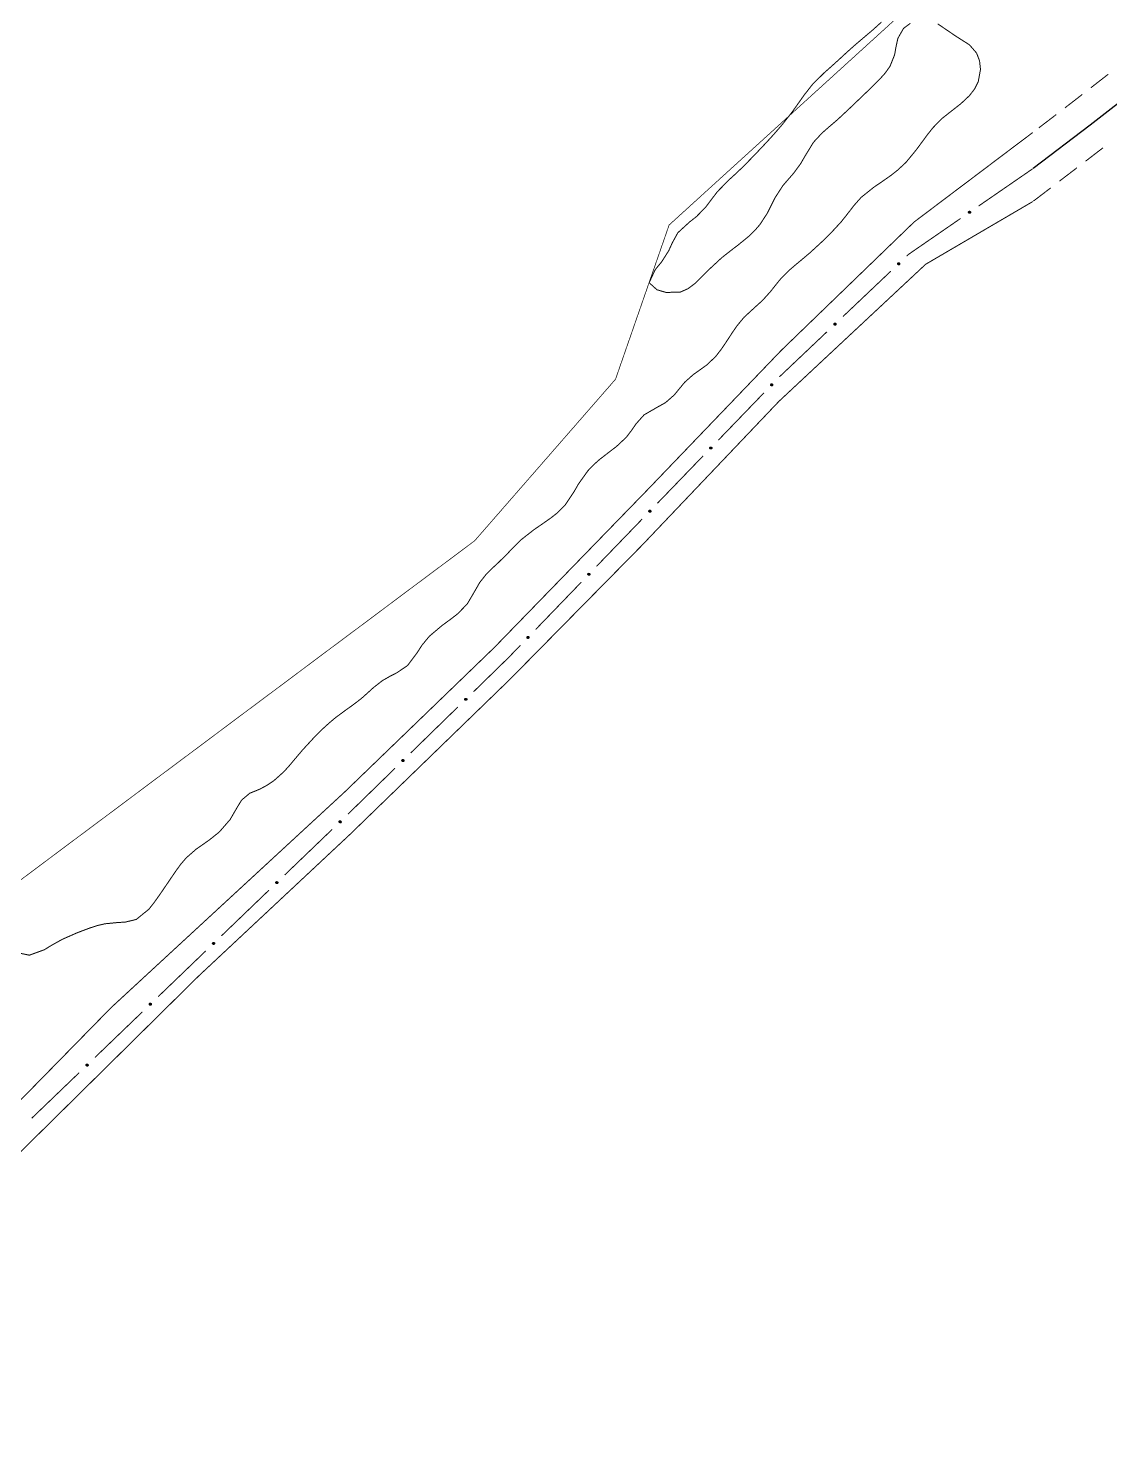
# Model space of a CAD drawing. Extents: x 204256 to 207861, y 4845615 to 4848347.
# Drawn here: x 204453.7 to 204650.9, y 4845878 to 4846133.5 of the extents above; entities that cross this region are included whole.
import ezdxf

# ---------------------------------------------------------------- set-up
doc = ezdxf.new("R2010")
doc.units = 0
doc.header["$LTSCALE"] = 1.5
doc.header["$MEASUREMENT"] = 0
doc.linetypes.add('PHANTOMX2', pattern=[5, 2.5, -0.5, 0.5, -0.5, 0.5, -0.5])
doc.linetypes.add('TRACO_25', pattern=[8, 3, -1, 1, -1, 1, -1])
for name, color, linetype in [('HD-CURSO-PERENE', 170, 'CONTINUOUS'), ('LM-LIM-SETOR-FISCAL', 7, 'CONTINUOUS'), ('SV-EIXO-ROD-ESTR', 7, 'CONTINUOUS'), ('SV-EIXO-RUA-N-PAV', 6, 'CONTINUOUS'), ('SV-RUA-NAO-PAV-S-GUIA-C-GUIA', 7, 'PHANTOMX2'), ('SV-VIAS-EM-CONSTR', 7, 'CONTINUOUS')]:
    doc.layers.add(name, color=color, linetype=linetype)
doc.linetypes.add('Limite', pattern='A,20,-3,[130,ltypeshp.shx,S=6.35,R=0,X=0,Y=0],-3,20', length=46)

msp = doc.modelspace()

# ---------------------------------------------------------------- linework, layer by layer
at = {"layer": 'HD-CURSO-PERENE', "const_width": 0.18}
for points in [[(204451.97, 4845964.76), (204453.91, 4845964.37), (204456.63, 4845965.36), (204457.99, 4845966.19), (204459.89, 4845967.25), (204462.61, 4845968.45), (204464.83, 4845969.29), (204466.25, 4845969.76), (204467.73, 4845970.1), (204469.89, 4845970.31), (204471.42, 4845970.41), (204473.38, 4845970.88), (204475.68, 4845972.73), (204476.65, 4845973.96), (204477.84, 4845975.64), (204479.51, 4845978.1), (204480.64, 4845979.76), (204481.53, 4845980.98), (204482.51, 4845982.12), (204484.3, 4845983.69), (204485.53, 4845984.55), (204486.76, 4845985.41), (204488.54, 4845986.84), (204490.51, 4845989.11), (204491.79, 4845991.32), (204492.6, 4845992.65), (204494.08, 4845993.9), (204495.9, 4845994.64), (204497.23, 4845995.35), (204498.48, 4845996.19), (204500.32, 4845997.84), (204501.32, 4845998.95), (204502.29, 4846000.11), (204503.73, 4846001.81), (204505.76, 4846004.02), (204507.45, 4846005.7), (204508.56, 4846006.71), (204509.71, 4846007.68), (204511.56, 4846009.05), (204512.78, 4846009.92), (204514.41, 4846011.16), (204515.53, 4846012.16), (204516.64, 4846013.17), (204518.29, 4846014.46), (204519.61, 4846015.21), (204520.96, 4846015.91), (204522.86, 4846017.2), (204524.64, 4846019.58), (204525.46, 4846020.87), (204526.84, 4846022.55), (204529.14, 4846024.49), (204530.79, 4846025.7), (204531.99, 4846026.63), (204533.74, 4846028.43), (204535.26, 4846031.02), (204536, 4846032.32), (204537.24, 4846033.9), (204538.31, 4846034.95), (204539.42, 4846035.97), (204541.1, 4846037.64), (204542.13, 4846038.73), (204543.55, 4846040.13), (204545.9, 4846041.97), (204547.15, 4846042.83), (204548.83, 4846044), (204550.03, 4846044.93), (204551.61, 4846046.5), (204553.26, 4846048.99), (204554.01, 4846050.3), (204555.72, 4846052.7), (204556.75, 4846053.79), (204557.88, 4846054.79), (204559.69, 4846056.19), (204560.89, 4846057.1), (204562.77, 4846058.86), (204563.68, 4846060.07), (204564.55, 4846061.32), (204565.97, 4846062.91), (204568.56, 4846064.41), (204569.88, 4846065.14), (204571.46, 4846066.53), (204572.42, 4846067.69), (204573.38, 4846068.86), (204574.96, 4846070.27), (204576.19, 4846071.14), (204577.41, 4846072.02), (204579, 4846073.53), (204579.93, 4846074.71), (204580.79, 4846075.96), (204582.08, 4846077.94), (204582.93, 4846079.17), (204584.21, 4846080.72), (204586.42, 4846082.75), (204587.53, 4846083.75), (204588.98, 4846085.35), (204589.92, 4846086.53), (204590.86, 4846087.7), (204592.31, 4846089.18), (204593.45, 4846090.16), (204594.61, 4846091.12), (204596.23, 4846092.49), (204598.44, 4846094.52), (204599.9, 4846095.94), (204601.94, 4846098.15), (204603.32, 4846099.9), (204604.24, 4846101.1), (204605.57, 4846102.6), (204607.9, 4846104.46), (204609.16, 4846105.31), (204611.01, 4846106.61), (204612.19, 4846107.54), (204613.71, 4846108.95), (204615.61, 4846111.26), (204616.5, 4846112.47), (204617.71, 4846114.12), (204618.65, 4846115.29), (204620.16, 4846116.86), (204622.5, 4846118.71), (204623.69, 4846119.63), (204625.28, 4846121.12), (204626.21, 4846122.32), (204626.9, 4846123.67), (204627.31, 4846125.92), (204627.14, 4846127.48), (204626.6, 4846128.9), (204625.3, 4846130.4), (204622.73, 4846132.04), (204620.78, 4846133.37), (204619.52, 4846134.23)], [(204614.54, 4846134.34), (204613.28, 4846133.41), (204612.25, 4846131.59), (204611.92, 4846130.11), (204611.65, 4846128.59), (204610.81, 4846126.49), (204609.94, 4846125.26), (204608.92, 4846124.12), (204607.24, 4846122.45), (204605.08, 4846120.38), (204603.46, 4846118.83), (204601.27, 4846116.78), (204599.54, 4846115.3), (204598.41, 4846114.3), (204596.86, 4846112.63), (204595.3, 4846110.08), (204594.55, 4846108.77), (204593.24, 4846106.98), (204592.25, 4846105.85), (204591.27, 4846104.71), (204589.84, 4846102.49), (204589.17, 4846101.14), (204588.5, 4846099.79), (204587.11, 4846097.64), (204586.12, 4846096.5), (204585.03, 4846095.45), (204583.03, 4846093.82), (204581.83, 4846092.91), (204580.13, 4846091.57), (204577.94, 4846089.54), (204576.88, 4846088.47), (204575.21, 4846086.84), (204574.01, 4846085.94), (204572.62, 4846085.32), (204570.01, 4846085.24), (204568.33, 4846085.73), (204566.9, 4846087.02), (204568.01, 4846089.41), (204569.15, 4846090.78), (204570.48, 4846092.87), (204571.1, 4846094.25), (204572.13, 4846096.13), (204574.3, 4846098.12), (204575.52, 4846099.07), (204577.18, 4846100.77), (204578.08, 4846101.97), (204579.33, 4846103.61), (204581.43, 4846105.75), (204582.54, 4846106.76), (204584.12, 4846108.26), (204586.21, 4846110.41), (204587.69, 4846111.97), (204588.71, 4846113.07), (204589.72, 4846114.18), (204591.15, 4846115.84), (204593.01, 4846118.2), (204594.29, 4846120.01), (204595.16, 4846121.24), (204596.67, 4846123.17), (204598.79, 4846125.28), (204599.92, 4846126.28), (204601.6, 4846127.8), (204602.7, 4846128.82), (204604.29, 4846130.25), (204606.57, 4846132.19), (204607.72, 4846133.16), (204609.25, 4846134.55)]]:
    msp.add_lwpolyline(points, dxfattribs=at)
at = {"layer": 'LM-LIM-SETOR-FISCAL', "linetype": 'Limite', "ltscale": 0.1, "const_width": 0.13, "flags": 128}
msp.add_lwpolyline([(204255.91, 4845774.54), (204446.84, 4845974), (204535.1, 4846039.96), (204560.77, 4846069.41), (204570.54, 4846097.54), (204632.4, 4846153.82), (204654.94, 4846153.05), (205078.23, 4846433.21), (204983.84, 4846565.04), (204273.38, 4846554.21), (204347.03, 4846594.12), (204378.32, 4846626.2), (204398.13, 4846660.67), (204526.98, 4846971.03), (204438.64, 4847114.19), (204402.08, 4847237.98), (204373.18, 4847447.79), (204373.2, 4847552.6), (204365.79, 4847552.5), (205446.22, 4847576.17), (205460.3, 4847496.97), (205556.14, 4847515.7), (205660.88, 4847539.89), (205654.63, 4847591.47), (205807.66, 4847598.84), (205876.3, 4847605.11), (205880.92, 4847594.37), (205947.96, 4847607.22), (205959.47, 4847609.16), (205968.56, 4847603.73), (205972.79, 4847599.34), (206017.95, 4847599.66), (206211.07, 4847610.99), (206253.35, 4847609.47), (206274.49, 4847604.21), (206283.85, 4847619.28), (206186.17, 4847750.07), (206524.96, 4848001.52), (206519.68, 4848013.26), (206960.49, 4848346.74), (206966.87, 4848336.83), (206987.16, 4848307.84), (207005.71, 4848281.99), (207017.4, 4848267.11), (206974.73, 4848235.13), (206955.48, 4848219.86), (206950.26, 4848216.07), (206955.58, 4848209.27), (206959.42, 4848202.77), (206982.67, 4848172.12), (206995.35, 4848155.22), (207005.92, 4848142.54), (207020.41, 4848120.82), (207031.95, 4848105.77), (207060.87, 4848065.4), (207066.5, 4848058.01), (207069.11, 4848053.33), (207069.26, 4848049.8), (207069.37, 4848045.04), (207075.04, 4848034.33), (207087.01, 4848019.05), (207090.77, 4848014.03), (207100.06, 4848001.48), (207111.59, 4847986.15), (207126.09, 4847965.9), (207130.37, 4847960.22), (207134.22, 4847955.66), (207145.03, 4847940.16), (207159.13, 4847921.36), (207169.47, 4847906.92), (207186.34, 4847883.83), (207193.03, 4847885.67), (207202.51, 4847892.47), (207242.67, 4847921.29), (207248.23, 4847915.4), (207260.72, 4847896.98), (207285.87, 4847860.83), (207310.76, 4847826.26), (207315.6, 4847819.35), (207328.91, 4847799.72), (207333.8, 4847793.43), (207340.01, 4847785.42), (207350.49, 4847771.92), (207365.1, 4847750.55), (207367.63, 4847745.51), (207368.81, 4847743.14), (207390.62, 4847713.26), (207400.06, 4847698.96), (207410.24, 4847685.38), (207427.79, 4847661.69), (207431.06, 4847656.73), (207440.44, 4847642.51), (207457.67, 4847619.01), (207463.75, 4847610.71), (207498.88, 4847562.81), (207506.17, 4847553.18), (207511.91, 4847545.61), (207531.85, 4847519.47), (207540.14, 4847507.78), (207556.36, 4847486.66), (207571.87, 4847465.34), (207564.83, 4847458.43), (207551.89, 4847445.71), (207534.74, 4847428.33), (207518.94, 4847409.14), (207499.11, 4847384.81), (207498.17, 4847383.65), (207496.47, 4847381.56), (207486.15, 4847368.88), (207482.26, 4847364.11), (207477.47, 4847358.01), (207465.6, 4847339.64), (207465.56, 4847339.57), (207453.37, 4847317.61), (207438.93, 4847286.56), (207430.8, 4847269.09), (207410.93, 4847225.64), (207406.21, 4847217.15), (207396.71, 4847200.13), (207391.02, 4847192.25), (207379.11, 4847175.75), (207360.52, 4847152.72), (207355.52, 4847146.52), (207336.47, 4847121.03), (207323.47, 4847103.64), (207318.06, 4847094.89), (207310.15, 4847082.08), (207305.19, 4847073.38), (207304.65, 4847072.43), (207303.79, 4847070.78), (207287.7, 4847039.93), (207271.61, 4847010.96), (207261.28, 4846991.91), (207237.73, 4846950.07), (207236, 4846947.01), (207246.02, 4846928.73), (207251.02, 4846918.92), (207261.83, 4846899.5), (207265.63, 4846893.3), (207284.85, 4846863.07), (207289.66, 4846855.66), (207307.47, 4846827.84), (207314.88, 4846816.63), (207320.06, 4846808.15), (207332.53, 4846791.25), (207339.11, 4846782.58), (207345.12, 4846773.87), (207348.76, 4846768.8), (207357.76, 4846756.36), (207363.08, 4846749.04), (207366.95, 4846743.73), (207375.37, 4846734.54), (207383.22, 4846728.41), (207384.7, 4846727.73), (207392.17, 4846724.3), (207394.9, 4846723.05), (207402.49, 4846720.73), (207417.51, 4846716.14), (207437.03, 4846709.56), (207455.89, 4846703.64), (207460.62, 4846701.8), (207464.4, 4846700.29), (207467.39, 4846699.09), (207481.11, 4846693.55), (207488.13, 4846690.92), (207492.95, 4846689.16), (207510.17, 4846679.84), (207529.47, 4846668.22), (207543.72, 4846659.45), (207561.49, 4846646.95), (207570.84, 4846639.98), (207577.05, 4846635.29), (207586.86, 4846628.1), (207606.11, 4846612.63), (207623.66, 4846599.69), (207639.45, 4846588.94), (207662.08, 4846572.67), (207671.27, 4846565.58), (207685.28, 4846561.61), (207697.24, 4846558.13), (207709.78, 4846554.65), (207731.23, 4846549.14), (207735.6, 4846547.91), (207745.02, 4846545.25), (207762.81, 4846541.24), (207775.65, 4846538.39), (207787.75, 4846535.54), (207783.77, 4846513.63), (207781.5, 4846502.37), (207779.56, 4846492.81), (207778.5, 4846480), (207783.13, 4846476.08), (207788.36, 4846474.34), (207788.71, 4846474.22), (207798.97, 4846471.45), (207842.08, 4846460.36), (207844.37, 4846459.93), (207847.21, 4846459.39), (207851.95, 4846457.87), (207854.6, 4846457.02), (207858.96, 4846455.96), (207860.74, 4846451.34), (207859.67, 4846437.09), (207856.83, 4846420), (207854.33, 4846403.63), (207846.53, 4846396.15), (207836.81, 4846356.4), (207833.21, 4846341.98), (207827.16, 4846317.88), (207806.6, 4846238.03), (207795.3, 4846194.29), (207792.57, 4846183.36), (207787.76, 4846165.39), (207754.01, 4846025.3), (207739.36, 4845961), (207739.21, 4845960.34), (207737.77, 4845953.31), (207733.28, 4845938.2), (207726.95, 4845910.14), (207723, 4845891.36), (207741.21, 4845886.65), (207760.55, 4845879.79), (207773.24, 4845875.33), (207781.18, 4845873.09), (207785.9, 4845871.77), (207797.77, 4845868.36), (207799.24, 4845867.93), (207814.84, 4845863.98), (207831.48, 4845857.74), (207850.72, 4845850.88), (207842.01, 4845830.09), (207833.57, 4845800.72), (207825.14, 4845777.91), (207814.83, 4845746.81), (207813.3, 4845742.3), (207812.54, 4845740.05), (207809.34, 4845729.53), (207804.2, 4845714.63), (207791.7, 4845677.75), (207783.5, 4845679.57), (207766.81, 4845685.02), (207754.43, 4845688.82), (207739.64, 4845691.3), (207722.13, 4845693.94), (207717.1, 4845694.68), (207690.08, 4845700.62), (207680.08, 4845702.89), (207670.03, 4845704.98), (207667.81, 4845700.16), (207660.99, 4845676.98), (207660.54, 4845673.8), (207657.39, 4845659.57), (207656.59, 4845656.53), (207655.95, 4845653.98), (207650.56, 4845639.59), (207647.27, 4845633.02), (207644.17, 4845622.85), (207641.37, 4845615.1), (207618.1, 4845615.4), (207601.33, 4845615.86), (207592.93, 4845615.82), (207543.69, 4845617.43), (207493.78, 4845618.83), (207471.28, 4845620.61), (207442.67, 4845621.38), (207409.05, 4845621.45), (207395.8, 4845621.64), (207345.61, 4845622.76), (207297.34, 4845623.66), (207294.87, 4845656.58), (207289.29, 4845728.51), (207262.54, 4845726.7), (207256.04, 4845726.92), (207223.17, 4845727.38), (207195.16, 4845729.67), (207135.61, 4845730.44), (207094.04, 4845731.93), (207071.52, 4845732.83), (207036.85, 4845734.18), (207004.87, 4845734.18), (206995.29, 4845734.45), (206955.41, 4845735.22), (205304.22, 4845806.54), (205065.89, 4845798.29), (204762.24, 4845774.02), (204255.91, 4845774.54)], close=True, dxfattribs=at)
at = {"layer": 'SV-EIXO-ROD-ESTR', "linetype": 'Continuous'}
msp.add_lwpolyline([(204636.94, 4846107.88), (204647.28, 4846115.81), (204664.74, 4846129.39), (204689.28, 4846146.97), (204735.22, 4846177.47), (204777.75, 4846206.76), (204795.84, 4846218.57), (204815.94, 4846231.7), (204861.82, 4846260.15), (204902.28, 4846287.38), (204953.84, 4846319.24), (204979.81, 4846336.48), (205013.49, 4846359.95), (205054.62, 4846386.89)], dxfattribs=at)
at = {"layer": 'SV-EIXO-RUA-N-PAV', "const_width": 0.18}
for points in [[(204636.84, 4846107.81), (204626.96, 4846101)], [(204623.67, 4846098.73), (204614.61, 4846092.48)], [(204614.21, 4846092.2), (204613.84, 4846091.85)], [(204614.61, 4846092.48), (204614.21, 4846092.2)], [(204610.94, 4846089.1), (204602.23, 4846080.84)], [(204599.33, 4846078.08), (204590.63, 4846069.83)], [(204587.85, 4846066.95), (204579.52, 4846058.31)], [(204576.74, 4846055.43), (204568.41, 4846046.79)], [(204565.63, 4846043.91), (204557.3, 4846035.28)], [(204554.53, 4846032.4), (204546.2, 4846023.76)], [(204543.42, 4846020.88), (204541.34, 4846018.72)], [(204541.25, 4846018.63), (204534.9, 4846012.43)], [(204541.34, 4846018.72), (204541.25, 4846018.63)], [(204532.03, 4846009.64), (204523.44, 4846001.26)], [(204520.58, 4845998.47), (204511.99, 4845990.09)], [(204509.11, 4845987.31), (204500.46, 4845979)], [(204497.58, 4845976.22), (204488.93, 4845967.9)], [(204486.05, 4845965.13), (204477.4, 4845956.81)], [(204474.52, 4845954.04), (204465.87, 4845945.72)], [(204462.99, 4845942.94), (204454.34, 4845934.63)]]:
    msp.add_lwpolyline(points, dxfattribs=at)
at = {"layer": 'SV-EIXO-RUA-N-PAV'}
for points in [[(204625.5, 4846099.85), (204625.49, 4846099.8), (204625.47, 4846099.76), (204625.45, 4846099.73), (204625.42, 4846099.71), (204625.39, 4846099.7), (204625.36, 4846099.69), (204625.31, 4846099.68), (204625.27, 4846099.69), (204625.23, 4846099.71), (204625.2, 4846099.73), (204625.17, 4846099.76), (204625.16, 4846099.79), (204625.15, 4846099.83), (204625.14, 4846099.87), (204625.15, 4846099.92), (204625.17, 4846099.95), (204625.19, 4846099.98), (204625.22, 4846100), (204625.25, 4846100.02), (204625.29, 4846100.03), (204625.33, 4846100.04), (204625.38, 4846100.03), (204625.41, 4846100.01), (204625.44, 4846099.99), (204625.46, 4846099.96), (204625.48, 4846099.93), (204625.49, 4846099.89), (204625.5, 4846099.85)], [(204612.57, 4846090.49), (204612.57, 4846090.44), (204612.56, 4846090.4), (204612.54, 4846090.37), (204612.52, 4846090.35), (204612.49, 4846090.32), (204612.46, 4846090.31), (204612.42, 4846090.3), (204612.37, 4846090.3), (204612.32, 4846090.31), (204612.29, 4846090.33), (204612.27, 4846090.35), (204612.24, 4846090.38), (204612.23, 4846090.41), (204612.22, 4846090.45), (204612.22, 4846090.5), (204612.23, 4846090.54), (204612.25, 4846090.57), (204612.27, 4846090.6), (204612.3, 4846090.62), (204612.33, 4846090.64), (204612.38, 4846090.65), (204612.42, 4846090.65), (204612.46, 4846090.64), (204612.5, 4846090.62), (204612.52, 4846090.59), (204612.54, 4846090.57), (204612.56, 4846090.53), (204612.57, 4846090.49)], [(204600.96, 4846079.48), (204600.96, 4846079.43), (204600.95, 4846079.39), (204600.93, 4846079.36), (204600.91, 4846079.33), (204600.88, 4846079.31), (204600.85, 4846079.29), (204600.81, 4846079.28), (204600.76, 4846079.28), (204600.72, 4846079.3), (204600.68, 4846079.32), (204600.66, 4846079.34), (204600.64, 4846079.37), (204600.62, 4846079.4), (204600.61, 4846079.44), (204600.61, 4846079.49), (204600.62, 4846079.53), (204600.64, 4846079.56), (204600.67, 4846079.59), (204600.69, 4846079.61), (204600.73, 4846079.63), (204600.77, 4846079.64), (204600.82, 4846079.63), (204600.86, 4846079.62), (204600.89, 4846079.61), (204600.91, 4846079.58), (204600.94, 4846079.55), (204600.95, 4846079.52), (204600.96, 4846079.48)], [(204589.42, 4846068.41), (204589.42, 4846068.36), (204589.41, 4846068.32), (204589.39, 4846068.29), (204589.37, 4846068.26), (204589.34, 4846068.24), (204589.31, 4846068.22), (204589.27, 4846068.21), (204589.22, 4846068.21), (204589.18, 4846068.22), (204589.15, 4846068.24), (204589.12, 4846068.26), (204589.1, 4846068.28), (204589.08, 4846068.32), (204589.07, 4846068.36), (204589.07, 4846068.41), (204589.08, 4846068.45), (204589.09, 4846068.48), (204589.12, 4846068.51), (204589.14, 4846068.53), (204589.17, 4846068.55), (204589.21, 4846068.56), (204589.26, 4846068.56), (204589.3, 4846068.55), (204589.34, 4846068.54), (204589.36, 4846068.51), (204589.39, 4846068.49), (204589.41, 4846068.46), (204589.42, 4846068.41)], [(204578.31, 4846056.9), (204578.31, 4846056.85), (204578.3, 4846056.81), (204578.28, 4846056.77), (204578.26, 4846056.75), (204578.24, 4846056.72), (204578.2, 4846056.71), (204578.16, 4846056.69), (204578.11, 4846056.69), (204578.07, 4846056.7), (204578.04, 4846056.72), (204578.01, 4846056.74), (204577.99, 4846056.77), (204577.97, 4846056.8), (204577.96, 4846056.84), (204577.96, 4846056.89), (204577.97, 4846056.93), (204577.99, 4846056.96), (204578.01, 4846056.99), (204578.04, 4846057.02), (204578.07, 4846057.03), (204578.11, 4846057.04), (204578.16, 4846057.04), (204578.2, 4846057.04), (204578.23, 4846057.02), (204578.26, 4846057), (204578.28, 4846056.97), (204578.3, 4846056.94), (204578.31, 4846056.9)], [(204567.2, 4846045.38), (204567.2, 4846045.33), (204567.2, 4846045.29), (204567.18, 4846045.26), (204567.15, 4846045.23), (204567.13, 4846045.21), (204567.1, 4846045.19), (204567.06, 4846045.18), (204567.01, 4846045.18), (204566.97, 4846045.19), (204566.93, 4846045.2), (204566.9, 4846045.23), (204566.88, 4846045.25), (204566.86, 4846045.29), (204566.85, 4846045.33), (204566.85, 4846045.37), (204566.86, 4846045.42), (204566.88, 4846045.45), (204566.9, 4846045.48), (204566.93, 4846045.5), (204566.96, 4846045.52), (204567, 4846045.53), (204567.05, 4846045.53), (204567.09, 4846045.52), (204567.12, 4846045.5), (204567.15, 4846045.48), (204567.17, 4846045.45), (204567.19, 4846045.42), (204567.2, 4846045.38)], [(204556.1, 4846033.86), (204556.1, 4846033.81), (204556.09, 4846033.77), (204556.07, 4846033.74), (204556.05, 4846033.71), (204556.02, 4846033.69), (204555.99, 4846033.67), (204555.95, 4846033.66), (204555.9, 4846033.66), (204555.86, 4846033.67), (204555.82, 4846033.69), (204555.8, 4846033.71), (204555.77, 4846033.74), (204555.76, 4846033.77), (204555.75, 4846033.81), (204555.74, 4846033.86), (204555.75, 4846033.9), (204555.77, 4846033.93), (204555.79, 4846033.96), (204555.82, 4846033.98), (204555.85, 4846034), (204555.89, 4846034.01), (204555.94, 4846034.01), (204555.98, 4846034), (204556.02, 4846033.99), (204556.04, 4846033.96), (204556.07, 4846033.94), (204556.09, 4846033.91), (204556.1, 4846033.86)], [(204544.99, 4846022.35), (204544.99, 4846022.3), (204544.98, 4846022.26), (204544.96, 4846022.22), (204544.94, 4846022.2), (204544.91, 4846022.17), (204544.88, 4846022.16), (204544.84, 4846022.14), (204544.79, 4846022.14), (204544.75, 4846022.15), (204544.72, 4846022.17), (204544.69, 4846022.19), (204544.67, 4846022.22), (204544.65, 4846022.25), (204544.64, 4846022.29), (204544.64, 4846022.34), (204544.65, 4846022.38), (204544.66, 4846022.41), (204544.69, 4846022.44), (204544.71, 4846022.47), (204544.75, 4846022.48), (204544.79, 4846022.49), (204544.84, 4846022.49), (204544.88, 4846022.49), (204544.91, 4846022.47), (204544.94, 4846022.45), (204544.96, 4846022.42), (204544.98, 4846022.39), (204544.99, 4846022.35)], [(204533.65, 4846011.06), (204533.65, 4846011.01), (204533.64, 4846010.97), (204533.62, 4846010.94), (204533.59, 4846010.91), (204533.57, 4846010.89), (204533.53, 4846010.87), (204533.49, 4846010.86), (204533.45, 4846010.86), (204533.4, 4846010.87), (204533.37, 4846010.89), (204533.34, 4846010.91), (204533.32, 4846010.94), (204533.31, 4846010.97), (204533.3, 4846011.02), (204533.3, 4846011.06), (204533.31, 4846011.11), (204533.32, 4846011.14), (204533.35, 4846011.16), (204533.38, 4846011.19), (204533.41, 4846011.2), (204533.45, 4846011.21), (204533.5, 4846011.21), (204533.54, 4846011.2), (204533.57, 4846011.18), (204533.6, 4846011.16), (204533.62, 4846011.13), (204533.64, 4846011.1), (204533.65, 4846011.06)], [(204522.19, 4845999.89), (204522.19, 4845999.84), (204522.18, 4845999.8), (204522.16, 4845999.76), (204522.14, 4845999.74), (204522.11, 4845999.72), (204522.08, 4845999.7), (204522.04, 4845999.69), (204521.99, 4845999.69), (204521.95, 4845999.7), (204521.92, 4845999.72), (204521.89, 4845999.74), (204521.87, 4845999.77), (204521.85, 4845999.8), (204521.84, 4845999.84), (204521.84, 4845999.89), (204521.85, 4845999.93), (204521.87, 4845999.97), (204521.89, 4845999.99), (204521.92, 4846000.01), (204521.95, 4846000.03), (204522, 4846000.04), (204522.04, 4846000.04), (204522.09, 4846000.03), (204522.12, 4846000.01), (204522.14, 4845999.99), (204522.17, 4845999.96), (204522.18, 4845999.93), (204522.19, 4845999.89)], [(204510.73, 4845988.72), (204510.73, 4845988.67), (204510.72, 4845988.63), (204510.7, 4845988.6), (204510.68, 4845988.57), (204510.65, 4845988.55), (204510.62, 4845988.53), (204510.58, 4845988.52), (204510.53, 4845988.52), (204510.49, 4845988.54), (204510.45, 4845988.55), (204510.43, 4845988.58), (204510.41, 4845988.6), (204510.39, 4845988.64), (204510.38, 4845988.68), (204510.38, 4845988.73), (204510.39, 4845988.77), (204510.41, 4845988.8), (204510.43, 4845988.83), (204510.46, 4845988.85), (204510.49, 4845988.87), (204510.54, 4845988.88), (204510.58, 4845988.87), (204510.63, 4845988.86), (204510.66, 4845988.85), (204510.68, 4845988.82), (204510.71, 4845988.8), (204510.72, 4845988.76), (204510.73, 4845988.72)], [(204499.2, 4845977.63), (204499.2, 4845977.58), (204499.19, 4845977.54), (204499.17, 4845977.51), (204499.15, 4845977.48), (204499.12, 4845977.46), (204499.09, 4845977.44), (204499.05, 4845977.43), (204499, 4845977.43), (204498.96, 4845977.45), (204498.92, 4845977.46), (204498.9, 4845977.49), (204498.88, 4845977.51), (204498.86, 4845977.55), (204498.85, 4845977.59), (204498.85, 4845977.64), (204498.86, 4845977.68), (204498.88, 4845977.71), (204498.9, 4845977.74), (204498.93, 4845977.76), (204498.96, 4845977.77), (204499.01, 4845977.78), (204499.05, 4845977.78), (204499.09, 4845977.77), (204499.13, 4845977.75), (204499.15, 4845977.73), (204499.17, 4845977.7), (204499.19, 4845977.67), (204499.2, 4845977.63)], [(204487.67, 4845966.54), (204487.67, 4845966.49), (204487.66, 4845966.45), (204487.64, 4845966.41), (204487.62, 4845966.39), (204487.59, 4845966.37), (204487.56, 4845966.35), (204487.52, 4845966.34), (204487.47, 4845966.34), (204487.43, 4845966.35), (204487.39, 4845966.37), (204487.37, 4845966.39), (204487.35, 4845966.42), (204487.33, 4845966.45), (204487.32, 4845966.49), (204487.32, 4845966.54), (204487.33, 4845966.59), (204487.35, 4845966.62), (204487.37, 4845966.64), (204487.4, 4845966.67), (204487.43, 4845966.68), (204487.47, 4845966.69), (204487.52, 4845966.69), (204487.56, 4845966.68), (204487.6, 4845966.66), (204487.62, 4845966.64), (204487.64, 4845966.61), (204487.66, 4845966.58), (204487.67, 4845966.54)], [(204476.14, 4845955.44), (204476.14, 4845955.39), (204476.13, 4845955.35), (204476.11, 4845955.32), (204476.09, 4845955.3), (204476.06, 4845955.27), (204476.03, 4845955.26), (204475.99, 4845955.25), (204475.94, 4845955.25), (204475.9, 4845955.26), (204475.86, 4845955.28), (204475.84, 4845955.3), (204475.81, 4845955.33), (204475.8, 4845955.36), (204475.79, 4845955.4), (204475.79, 4845955.45), (204475.8, 4845955.49), (204475.82, 4845955.52), (204475.84, 4845955.55), (204475.87, 4845955.57), (204475.9, 4845955.59), (204475.94, 4845955.6), (204475.99, 4845955.6), (204476.03, 4845955.59), (204476.06, 4845955.57), (204476.09, 4845955.54), (204476.11, 4845955.52), (204476.13, 4845955.49), (204476.14, 4845955.44)], [(204464.61, 4845944.35), (204464.61, 4845944.3), (204464.6, 4845944.26), (204464.58, 4845944.23), (204464.56, 4845944.2), (204464.53, 4845944.18), (204464.5, 4845944.16), (204464.46, 4845944.15), (204464.41, 4845944.15), (204464.37, 4845944.17), (204464.33, 4845944.18), (204464.31, 4845944.21), (204464.28, 4845944.23), (204464.27, 4845944.27), (204464.26, 4845944.31), (204464.26, 4845944.36), (204464.27, 4845944.4), (204464.29, 4845944.43), (204464.31, 4845944.46), (204464.34, 4845944.48), (204464.37, 4845944.5), (204464.41, 4845944.51), (204464.46, 4845944.5), (204464.5, 4845944.49), (204464.53, 4845944.48), (204464.56, 4845944.45), (204464.58, 4845944.43), (204464.6, 4845944.39), (204464.61, 4845944.35)]]:
    msp.add_lwpolyline(points, close=True, dxfattribs=at)
for points in [[(204625.33, 4846100.04), (204625.14, 4846099.87)], [(204625.38, 4846100.03), (204625.15, 4846099.83)], [(204625.29, 4846100.03), (204625.15, 4846099.92)], [(204625.35, 4846100.03), (204625.15, 4846099.85)], [(204625.3, 4846100.03), (204625.15, 4846099.9)], [(204625.39, 4846100.02), (204625.15, 4846099.81)], [(204625.41, 4846100.01), (204625.16, 4846099.79)], [(204625.25, 4846100.02), (204625.17, 4846099.95)], [(204625.27, 4846100.02), (204625.17, 4846099.94)], [(204625.43, 4846100), (204625.17, 4846099.78)], [(204625.44, 4846099.99), (204625.17, 4846099.76)], [(204625.45, 4846099.97), (204625.18, 4846099.75)], [(204625.46, 4846099.96), (204625.2, 4846099.73)], [(204625.47, 4846099.94), (204625.22, 4846099.72)], [(204625.48, 4846099.93), (204625.23, 4846099.71)], [(204625.48, 4846099.91), (204625.25, 4846099.7)], [(204625.49, 4846099.89), (204625.27, 4846099.69)], [(204625.49, 4846099.87), (204625.29, 4846099.69)], [(204625.5, 4846099.85), (204625.31, 4846099.68)], [(204625.49, 4846099.83), (204625.34, 4846099.69)], [(204625.49, 4846099.8), (204625.36, 4846099.69)], [(204625.48, 4846099.78), (204625.38, 4846099.7)], [(204625.47, 4846099.76), (204625.39, 4846099.7)], [(204612.38, 4846090.65), (204612.22, 4846090.45)], [(204612.33, 4846090.64), (204612.22, 4846090.5)], [(204612.35, 4846090.64), (204612.22, 4846090.48)], [(204612.42, 4846090.65), (204612.23, 4846090.41)], [(204612.4, 4846090.64), (204612.23, 4846090.44)], [(204612.32, 4846090.63), (204612.23, 4846090.53)], [(204612.3, 4846090.62), (204612.23, 4846090.54)], [(204612.46, 4846090.64), (204612.24, 4846090.38)], [(204612.44, 4846090.64), (204612.24, 4846090.4)], [(204612.48, 4846090.63), (204612.26, 4846090.37)], [(204612.5, 4846090.62), (204612.27, 4846090.35)], [(204612.51, 4846090.6), (204612.28, 4846090.34)], [(204612.52, 4846090.59), (204612.29, 4846090.33)], [(204612.53, 4846090.58), (204612.31, 4846090.32)], [(204612.54, 4846090.57), (204612.32, 4846090.31)], [(204612.55, 4846090.55), (204612.35, 4846090.31)], [(204612.56, 4846090.53), (204612.37, 4846090.3)], [(204612.56, 4846090.51), (204612.39, 4846090.3)], [(204612.57, 4846090.49), (204612.42, 4846090.3)], [(204612.57, 4846090.47), (204612.44, 4846090.31)], [(204612.57, 4846090.44), (204612.46, 4846090.31)], [(204612.56, 4846090.42), (204612.48, 4846090.32)], [(204612.56, 4846090.4), (204612.49, 4846090.32)], [(204600.77, 4846079.64), (204600.61, 4846079.44)], [(204600.73, 4846079.63), (204600.61, 4846079.49)], [(204600.82, 4846079.63), (204600.62, 4846079.4)], [(204600.79, 4846079.63), (204600.62, 4846079.42)], [(204600.74, 4846079.63), (204600.62, 4846079.47)], [(204600.71, 4846079.62), (204600.62, 4846079.52)], [(204600.69, 4846079.61), (204600.62, 4846079.53)], [(204600.83, 4846079.63), (204600.63, 4846079.39)], [(204600.86, 4846079.62), (204600.64, 4846079.37)], [(204600.87, 4846079.61), (204600.65, 4846079.35)], [(204600.89, 4846079.61), (204600.66, 4846079.34)], [(204600.9, 4846079.59), (204600.67, 4846079.33)], [(204600.91, 4846079.58), (204600.68, 4846079.32)], [(204600.92, 4846079.56), (204600.71, 4846079.31)], [(204600.94, 4846079.55), (204600.72, 4846079.3)], [(204600.94, 4846079.54), (204600.74, 4846079.29)], [(204600.95, 4846079.52), (204600.76, 4846079.28)], [(204600.96, 4846079.5), (204600.79, 4846079.29)], [(204600.96, 4846079.48), (204600.81, 4846079.28)], [(204600.96, 4846079.45), (204600.83, 4846079.3)], [(204600.96, 4846079.43), (204600.85, 4846079.29)], [(204600.96, 4846079.41), (204600.87, 4846079.31)], [(204600.95, 4846079.39), (204600.88, 4846079.31)], [(204589.21, 4846068.56), (204589.07, 4846068.36)], [(204589.24, 4846068.56), (204589.07, 4846068.34)], [(204589.17, 4846068.55), (204589.07, 4846068.41)], [(204589.19, 4846068.55), (204589.07, 4846068.39)], [(204589.16, 4846068.54), (204589.07, 4846068.43)], [(204589.26, 4846068.56), (204589.08, 4846068.32)], [(204589.14, 4846068.53), (204589.08, 4846068.45)], [(204589.28, 4846068.56), (204589.09, 4846068.31)], [(204589.3, 4846068.55), (204589.1, 4846068.28)], [(204589.32, 4846068.54), (204589.11, 4846068.27)], [(204589.34, 4846068.54), (204589.12, 4846068.26)], [(204589.35, 4846068.52), (204589.13, 4846068.25)], [(204589.36, 4846068.51), (204589.15, 4846068.24)], [(204589.37, 4846068.5), (204589.17, 4846068.23)], [(204589.39, 4846068.49), (204589.18, 4846068.22)], [(204589.39, 4846068.47), (204589.2, 4846068.22)], [(204589.41, 4846068.46), (204589.22, 4846068.21)], [(204589.41, 4846068.44), (204589.25, 4846068.21)], [(204589.42, 4846068.41), (204589.27, 4846068.21)], [(204589.42, 4846068.39), (204589.3, 4846068.22)], [(204589.42, 4846068.36), (204589.31, 4846068.22)], [(204589.41, 4846068.34), (204589.33, 4846068.24)], [(204589.41, 4846068.32), (204589.34, 4846068.24)], [(204578.11, 4846057.04), (204577.96, 4846056.84)], [(204578.07, 4846057.03), (204577.96, 4846056.89)], [(204578.09, 4846057.03), (204577.96, 4846056.87)], [(204578.16, 4846057.04), (204577.97, 4846056.8)], [(204578.13, 4846057.04), (204577.97, 4846056.82)], [(204578.04, 4846057.02), (204577.97, 4846056.93)], [(204578.05, 4846057.02), (204577.97, 4846056.92)], [(204578.17, 4846057.04), (204577.98, 4846056.79)], [(204578.2, 4846057.04), (204577.99, 4846056.77)], [(204578.21, 4846057.03), (204578, 4846056.76)], [(204578.23, 4846057.02), (204578.01, 4846056.74)], [(204578.24, 4846057.01), (204578.02, 4846056.73)], [(204578.26, 4846057), (204578.04, 4846056.72)], [(204578.27, 4846056.98), (204578.06, 4846056.71)], [(204578.28, 4846056.97), (204578.07, 4846056.7)], [(204578.29, 4846056.95), (204578.1, 4846056.7)], [(204578.3, 4846056.94), (204578.11, 4846056.69)], [(204578.3, 4846056.92), (204578.14, 4846056.7)], [(204578.31, 4846056.9), (204578.16, 4846056.69)], [(204578.31, 4846056.87), (204578.19, 4846056.71)], [(204578.31, 4846056.85), (204578.2, 4846056.71)], [(204578.31, 4846056.82), (204578.23, 4846056.72)], [(204578.3, 4846056.81), (204578.24, 4846056.72)], [(204567, 4846045.53), (204566.85, 4846045.33)], [(204566.96, 4846045.52), (204566.85, 4846045.37)], [(204567.05, 4846045.53), (204566.86, 4846045.29)], [(204567.02, 4846045.52), (204566.86, 4846045.31)], [(204566.98, 4846045.52), (204566.86, 4846045.36)], [(204566.93, 4846045.5), (204566.86, 4846045.42)], [(204566.94, 4846045.5), (204566.86, 4846045.4)], [(204567.09, 4846045.52), (204566.88, 4846045.25)], [(204567.07, 4846045.52), (204566.88, 4846045.27)], [(204567.1, 4846045.51), (204566.89, 4846045.24)], [(204567.12, 4846045.5), (204566.9, 4846045.23)], [(204567.13, 4846045.49), (204566.92, 4846045.22)], [(204567.15, 4846045.48), (204566.93, 4846045.2)], [(204567.16, 4846045.46), (204566.95, 4846045.2)], [(204567.17, 4846045.45), (204566.97, 4846045.19)], [(204567.18, 4846045.43), (204566.99, 4846045.18)], [(204567.19, 4846045.42), (204567.01, 4846045.18)], [(204567.2, 4846045.4), (204567.03, 4846045.18)], [(204567.2, 4846045.38), (204567.06, 4846045.18)], [(204567.2, 4846045.35), (204567.08, 4846045.19)], [(204567.2, 4846045.33), (204567.1, 4846045.19)], [(204567.2, 4846045.31), (204567.12, 4846045.21)], [(204567.2, 4846045.29), (204567.13, 4846045.21)], [(204555.85, 4846034), (204555.74, 4846033.86)], [(204555.89, 4846034.01), (204555.75, 4846033.81)], [(204555.92, 4846034.01), (204555.75, 4846033.79)], [(204555.87, 4846034), (204555.75, 4846033.84)], [(204555.83, 4846033.99), (204555.75, 4846033.88)], [(204555.82, 4846033.98), (204555.75, 4846033.9)], [(204555.94, 4846034.01), (204555.76, 4846033.77)], [(204555.96, 4846034.01), (204555.77, 4846033.76)], [(204555.98, 4846034), (204555.77, 4846033.74)], [(204556, 4846033.99), (204555.79, 4846033.72)], [(204556.02, 4846033.99), (204555.8, 4846033.71)], [(204556.03, 4846033.97), (204555.81, 4846033.7)], [(204556.04, 4846033.96), (204555.82, 4846033.69)], [(204556.05, 4846033.95), (204555.85, 4846033.68)], [(204556.07, 4846033.94), (204555.86, 4846033.67)], [(204556.07, 4846033.92), (204555.88, 4846033.67)], [(204556.09, 4846033.91), (204555.9, 4846033.66)], [(204556.09, 4846033.89), (204555.93, 4846033.66)], [(204556.1, 4846033.86), (204555.95, 4846033.66)], [(204556.09, 4846033.84), (204555.97, 4846033.67)], [(204556.1, 4846033.81), (204555.99, 4846033.67)], [(204556.09, 4846033.79), (204556.01, 4846033.69)], [(204556.09, 4846033.77), (204556.02, 4846033.69)], [(204544.79, 4846022.49), (204544.64, 4846022.29)], [(204544.75, 4846022.48), (204544.64, 4846022.34)], [(204544.76, 4846022.48), (204544.64, 4846022.32)], [(204544.84, 4846022.49), (204544.65, 4846022.25)], [(204544.81, 4846022.49), (204544.65, 4846022.27)], [(204544.71, 4846022.47), (204544.65, 4846022.38)], [(204544.73, 4846022.47), (204544.65, 4846022.37)], [(204544.85, 4846022.49), (204544.66, 4846022.24)], [(204544.88, 4846022.49), (204544.67, 4846022.22)], [(204544.89, 4846022.48), (204544.68, 4846022.21)], [(204544.91, 4846022.47), (204544.69, 4846022.19)], [(204544.92, 4846022.46), (204544.7, 4846022.18)], [(204544.94, 4846022.45), (204544.72, 4846022.17)], [(204544.95, 4846022.43), (204544.74, 4846022.16)], [(204544.96, 4846022.42), (204544.75, 4846022.15)], [(204544.97, 4846022.4), (204544.78, 4846022.15)], [(204544.98, 4846022.39), (204544.79, 4846022.14)], [(204544.98, 4846022.37), (204544.82, 4846022.15)], [(204544.99, 4846022.35), (204544.84, 4846022.14)], [(204544.99, 4846022.32), (204544.87, 4846022.16)], [(204544.99, 4846022.3), (204544.88, 4846022.16)], [(204544.98, 4846022.27), (204544.9, 4846022.17)], [(204544.98, 4846022.26), (204544.91, 4846022.17)], [(204533.45, 4846011.21), (204533.3, 4846011.02)], [(204533.47, 4846011.21), (204533.3, 4846011)], [(204533.41, 4846011.2), (204533.3, 4846011.06)], [(204533.43, 4846011.2), (204533.3, 4846011.05)], [(204533.5, 4846011.21), (204533.31, 4846010.97)], [(204533.38, 4846011.19), (204533.31, 4846011.11)], [(204533.39, 4846011.19), (204533.31, 4846011.09)], [(204533.52, 4846011.21), (204533.32, 4846010.96)], [(204533.54, 4846011.2), (204533.32, 4846010.94)], [(204533.55, 4846011.19), (204533.33, 4846010.93)], [(204533.57, 4846011.18), (204533.34, 4846010.91)], [(204533.58, 4846011.17), (204533.36, 4846010.91)], [(204533.6, 4846011.16), (204533.37, 4846010.89)], [(204533.61, 4846011.14), (204533.39, 4846010.88)], [(204533.62, 4846011.13), (204533.4, 4846010.87)], [(204533.62, 4846011.11), (204533.43, 4846010.87)], [(204533.64, 4846011.1), (204533.45, 4846010.86)], [(204533.64, 4846011.08), (204533.47, 4846010.87)], [(204533.65, 4846011.06), (204533.49, 4846010.86)], [(204533.65, 4846011.03), (204533.52, 4846010.87)], [(204533.65, 4846011.01), (204533.53, 4846010.87)], [(204533.64, 4846010.99), (204533.56, 4846010.89)], [(204533.64, 4846010.97), (204533.57, 4846010.89)], [(204522, 4846000.04), (204521.84, 4845999.84)], [(204521.95, 4846000.03), (204521.84, 4845999.89)], [(204522.04, 4846000.04), (204521.85, 4845999.8)], [(204522.02, 4846000.04), (204521.85, 4845999.83)], [(204521.97, 4846000.03), (204521.85, 4845999.87)], [(204521.94, 4846000.02), (204521.85, 4845999.92)], [(204521.92, 4846000.01), (204521.85, 4845999.93)], [(204522.06, 4846000.03), (204521.86, 4845999.79)], [(204522.09, 4846000.03), (204521.87, 4845999.77)], [(204522.1, 4846000.02), (204521.88, 4845999.76)], [(204522.12, 4846000.01), (204521.89, 4845999.74)], [(204522.13, 4846000), (204521.9, 4845999.73)], [(204522.14, 4845999.99), (204521.92, 4845999.72)], [(204522.15, 4845999.97), (204521.94, 4845999.71)], [(204522.17, 4845999.96), (204521.95, 4845999.7)], [(204522.17, 4845999.94), (204521.97, 4845999.7)], [(204522.18, 4845999.93), (204521.99, 4845999.69)], [(204522.19, 4845999.91), (204522.02, 4845999.69)], [(204522.19, 4845999.89), (204522.04, 4845999.69)], [(204522.19, 4845999.86), (204522.07, 4845999.7)], [(204522.19, 4845999.84), (204522.08, 4845999.7)], [(204522.19, 4845999.81), (204522.1, 4845999.72)], [(204522.18, 4845999.8), (204522.11, 4845999.72)], [(204510.54, 4845988.88), (204510.38, 4845988.68)], [(204510.49, 4845988.87), (204510.38, 4845988.73)], [(204510.58, 4845988.87), (204510.39, 4845988.64)], [(204510.56, 4845988.87), (204510.39, 4845988.66)], [(204510.51, 4845988.87), (204510.39, 4845988.71)], [(204510.48, 4845988.86), (204510.39, 4845988.75)], [(204510.46, 4845988.85), (204510.39, 4845988.77)], [(204510.6, 4845988.87), (204510.4, 4845988.63)], [(204510.63, 4845988.86), (204510.41, 4845988.6)], [(204510.64, 4845988.85), (204510.42, 4845988.59)], [(204510.66, 4845988.85), (204510.43, 4845988.58)], [(204510.67, 4845988.83), (204510.44, 4845988.57)], [(204510.68, 4845988.82), (204510.45, 4845988.55)], [(204510.69, 4845988.81), (204510.48, 4845988.55)], [(204510.71, 4845988.8), (204510.49, 4845988.54)], [(204510.71, 4845988.78), (204510.51, 4845988.53)], [(204510.72, 4845988.76), (204510.53, 4845988.52)], [(204510.73, 4845988.74), (204510.56, 4845988.53)], [(204510.73, 4845988.72), (204510.58, 4845988.52)], [(204510.73, 4845988.69), (204510.6, 4845988.54)], [(204510.73, 4845988.67), (204510.62, 4845988.53)], [(204510.73, 4845988.65), (204510.64, 4845988.55)], [(204510.72, 4845988.63), (204510.65, 4845988.55)], [(204499.01, 4845977.78), (204498.85, 4845977.59)], [(204498.96, 4845977.77), (204498.85, 4845977.64)], [(204499.05, 4845977.78), (204498.86, 4845977.55)], [(204499.03, 4845977.78), (204498.86, 4845977.57)], [(204498.98, 4845977.77), (204498.86, 4845977.62)], [(204498.93, 4845977.76), (204498.86, 4845977.68)], [(204498.95, 4845977.76), (204498.86, 4845977.66)], [(204499.07, 4845977.78), (204498.87, 4845977.53)], [(204499.09, 4845977.77), (204498.88, 4845977.51)], [(204499.11, 4845977.76), (204498.89, 4845977.5)], [(204499.13, 4845977.75), (204498.9, 4845977.49)], [(204499.14, 4845977.74), (204498.91, 4845977.48)], [(204499.15, 4845977.73), (204498.92, 4845977.46)], [(204499.16, 4845977.71), (204498.95, 4845977.46)], [(204499.17, 4845977.7), (204498.96, 4845977.45)], [(204499.18, 4845977.68), (204498.98, 4845977.44)], [(204499.19, 4845977.67), (204499, 4845977.43)], [(204499.2, 4845977.65), (204499.03, 4845977.44)], [(204499.2, 4845977.63), (204499.05, 4845977.43)], [(204499.2, 4845977.6), (204499.07, 4845977.44)], [(204499.2, 4845977.58), (204499.09, 4845977.44)], [(204499.2, 4845977.56), (204499.11, 4845977.46)], [(204499.19, 4845977.54), (204499.12, 4845977.46)], [(204487.47, 4845966.69), (204487.32, 4845966.49)], [(204487.43, 4845966.68), (204487.32, 4845966.54)], [(204487.52, 4845966.69), (204487.33, 4845966.45)], [(204487.5, 4845966.69), (204487.33, 4845966.48)], [(204487.45, 4845966.68), (204487.33, 4845966.53)], [(204487.4, 4845966.67), (204487.33, 4845966.59)], [(204487.41, 4845966.67), (204487.33, 4845966.57)], [(204487.54, 4845966.68), (204487.34, 4845966.44)], [(204487.56, 4845966.68), (204487.35, 4845966.42)], [(204487.58, 4845966.67), (204487.36, 4845966.41)], [(204487.6, 4845966.66), (204487.37, 4845966.39)], [(204487.61, 4845966.65), (204487.38, 4845966.38)], [(204487.62, 4845966.64), (204487.39, 4845966.37)], [(204487.63, 4845966.62), (204487.41, 4845966.36)], [(204487.64, 4845966.61), (204487.43, 4845966.35)], [(204487.65, 4845966.59), (204487.45, 4845966.35)], [(204487.66, 4845966.58), (204487.47, 4845966.34)], [(204487.66, 4845966.56), (204487.49, 4845966.34)], [(204487.67, 4845966.54), (204487.52, 4845966.34)], [(204487.67, 4845966.51), (204487.54, 4845966.35)], [(204487.67, 4845966.49), (204487.56, 4845966.35)], [(204487.66, 4845966.46), (204487.58, 4845966.36)], [(204487.66, 4845966.45), (204487.59, 4845966.37)], [(204475.94, 4845955.6), (204475.79, 4845955.4)], [(204475.9, 4845955.59), (204475.79, 4845955.45)], [(204475.92, 4845955.59), (204475.79, 4845955.43)], [(204475.99, 4845955.6), (204475.8, 4845955.36)], [(204475.97, 4845955.59), (204475.8, 4845955.38)], [(204475.88, 4845955.58), (204475.8, 4845955.48)], [(204475.87, 4845955.57), (204475.8, 4845955.49)], [(204476.03, 4845955.59), (204475.81, 4845955.33)], [(204476.01, 4845955.59), (204475.81, 4845955.35)], [(204476.05, 4845955.58), (204475.83, 4845955.32)], [(204476.06, 4845955.57), (204475.84, 4845955.3)], [(204476.08, 4845955.56), (204475.85, 4845955.29)], [(204476.09, 4845955.54), (204475.86, 4845955.28)], [(204476.1, 4845955.53), (204475.88, 4845955.27)], [(204476.11, 4845955.52), (204475.9, 4845955.26)], [(204476.12, 4845955.5), (204475.92, 4845955.26)], [(204476.13, 4845955.49), (204475.94, 4845955.25)], [(204476.13, 4845955.47), (204475.96, 4845955.25)], [(204476.14, 4845955.44), (204475.99, 4845955.25)], [(204476.14, 4845955.42), (204476.01, 4845955.26)], [(204476.14, 4845955.39), (204476.03, 4845955.26)], [(204476.13, 4845955.37), (204476.05, 4845955.27)], [(204476.13, 4845955.35), (204476.06, 4845955.27)], [(204464.41, 4845944.51), (204464.26, 4845944.31)], [(204464.37, 4845944.5), (204464.26, 4845944.36)], [(204464.44, 4845944.5), (204464.26, 4845944.29)], [(204464.39, 4845944.5), (204464.26, 4845944.34)], [(204464.46, 4845944.5), (204464.27, 4845944.27)], [(204464.34, 4845944.48), (204464.27, 4845944.4)], [(204464.35, 4845944.48), (204464.27, 4845944.38)], [(204464.48, 4845944.5), (204464.28, 4845944.26)], [(204464.5, 4845944.49), (204464.28, 4845944.23)], [(204464.52, 4845944.48), (204464.3, 4845944.22)], [(204464.53, 4845944.48), (204464.31, 4845944.21)], [(204464.55, 4845944.46), (204464.32, 4845944.2)], [(204464.56, 4845944.45), (204464.33, 4845944.18)], [(204464.57, 4845944.44), (204464.35, 4845944.18)], [(204464.58, 4845944.43), (204464.37, 4845944.17)], [(204464.59, 4845944.41), (204464.39, 4845944.16)], [(204464.6, 4845944.39), (204464.41, 4845944.15)], [(204464.6, 4845944.37), (204464.43, 4845944.16)], [(204464.61, 4845944.35), (204464.46, 4845944.15)], [(204464.61, 4845944.32), (204464.48, 4845944.16)], [(204464.61, 4845944.3), (204464.5, 4845944.16)], [(204464.6, 4845944.28), (204464.52, 4845944.18)], [(204464.6, 4845944.26), (204464.53, 4845944.18)]]:
    msp.add_lwpolyline(points, dxfattribs=at)
at = {"layer": 'SV-RUA-NAO-PAV-S-GUIA-C-GUIA', "linetype": 'TRACO_25', "const_width": 0.18}
for points in [[(204290.93, 4845774.9), (204297.63, 4845781.84), (204341.55, 4845824.27), (204374.58, 4845857.68), (204406.09, 4845891.38), (204437.89, 4845923.23), (204468.84, 4845954.83), (204511.41, 4845994.15), (204538.68, 4846020.49), (204566.68, 4846049.33), (204590.97, 4846074.66), (204615.22, 4846098.1), (204636.83, 4846114.41)], [(204636.84, 4846101.82), (204617.31, 4846090.38), (204590.55, 4846065.37), (204565.61, 4846039.14), (204541.48, 4846014.64), (204512.38, 4845986.42), (204484.74, 4845960.54), (204457.48, 4845933.61), (204435.35, 4845911.8), (204411.03, 4845889.51), (204408.08, 4845886.24), (204381.03, 4845855.75), (204331.97, 4845806.85), (204299.45, 4845774.99)]]:
    msp.add_lwpolyline(points, dxfattribs=at)
at = {"layer": 'SV-VIAS-EM-CONSTR', "const_width": 0.18}
for points in [[(204650.6, 4846125.04), (204647.45, 4846122.59)], [(204644.07, 4846119.96), (204642.7, 4846118.91)], [(204644.29, 4846120.13), (204644.07, 4846119.96)], [(204645.87, 4846121.36), (204644.29, 4846120.13)], [(204641.12, 4846117.69), (204637.94, 4846115.26)], [(204646.47, 4846109.18), (204649.64, 4846111.62)], [(204641.7, 4846105.54), (204644.88, 4846107.97)], [(204636.94, 4846101.89), (204640.12, 4846104.32)]]:
    msp.add_lwpolyline(points, dxfattribs=at)

doc.saveas('drawing.dxf')
